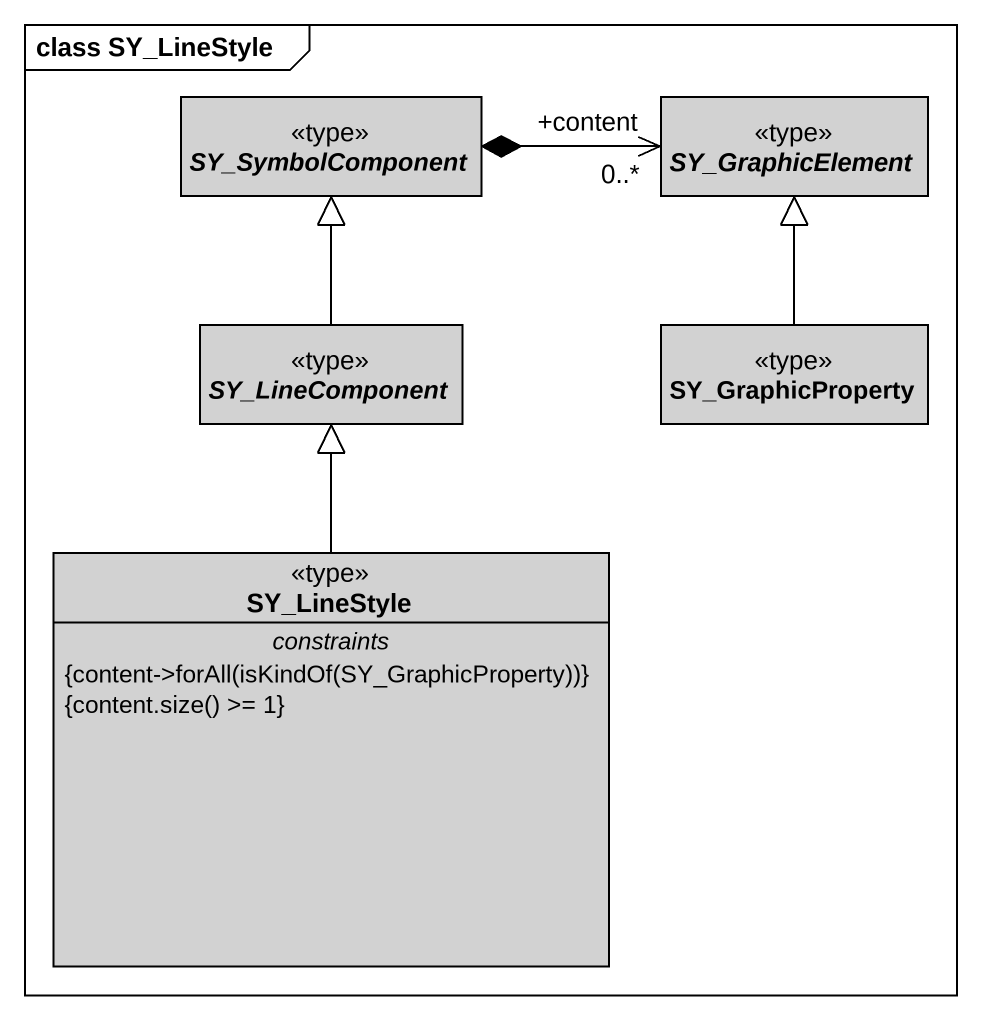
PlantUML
@startuml
mainframe class SY_LineStyle
hide circle
hide empty members
abstract class SY_SymbolComponent <<type>> #D2D2D2
abstract class SY_GraphicElement <<type>> #D2D2D2
abstract class SY_LineComponent <<type>> #D2D2D2
class SY_GraphicProperty <<type>> #D2D2D2
class SY_LineStyle <<type>> #D2D2D2 {
  -- constraints --
  {field} {content->forAll(isKindOf(SY_GraphicProperty))}
  {field} {content.size() >= 1}
}
SY_GraphicElement "+content\n0..*" <-left-* SY_SymbolComponent
SY_LineComponent -up-|> SY_SymbolComponent
SY_GraphicProperty -up-|> SY_GraphicElement
SY_LineStyle -up-|> SY_LineComponent
@enduml
